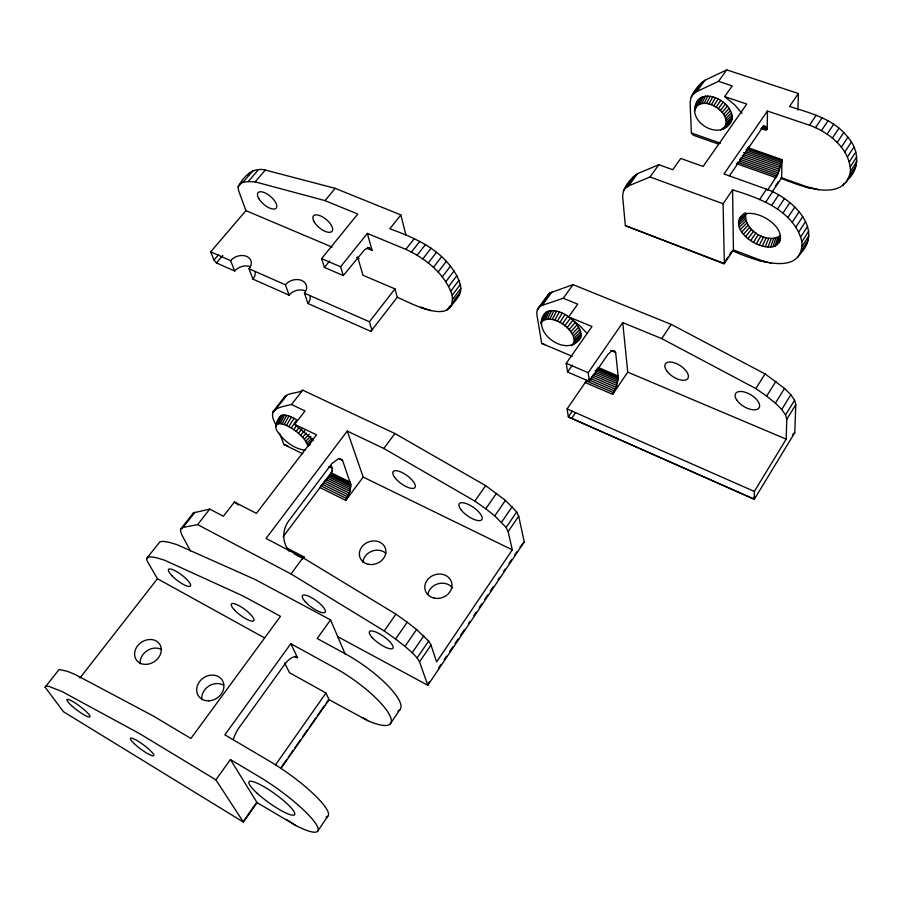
<?xml version="1.0" encoding="UTF-8"?>
<svg xmlns="http://www.w3.org/2000/svg" width="902" height="902" viewBox="0 0 902 902"><rect width="100%" height="100%" fill="white"/><g stroke="black" fill="none" stroke-linecap="round" stroke-linejoin="round"><path stroke-width="1.35" d="M544.966 344.767L541.696 343.369L536.949 315.046C536.059 310.976 538.201 306.488 542.339 305.304L563.265 298.246L577.697 304.166L568.677 316.873L591.983 326.524L566.253 363.314L567.561 372.03L589.344 381.399L588.183 372.695L622.73 322.612L661.707 338.588L755.82 388.57L766.666 396.113L775.382 403.149L781.73 409.474L785.552 414.931L786.758 419.385L786.194 439.161L754.343 491.432L754.331 499.257L568.339 416.916L567.099 408.933L586.807 380.216M760.984 128.501L766.069 130.238L767.252 129.087L767.433 111.025L809.477 125.209C829.118 132.335 850.022 148.683 850.473 171.29C844.486 204.359 798.766 185.271 780.681 178.213L781.639 177.829L807.11 186.849L818.712 189.736M767.579 190.232L777.671 174.571L781.887 160.962L747.07 148.796L748.119 147.748L782 159.575L781.639 177.829L772.247 191.867M797.898 110.067L798.405 93.526L726.741 69.871L704.879 80.278C697.832 85.543 690.785 93.729 690.109 102.828L691.372 132.977L693.604 135.345L718.702 144.151M572.274 411.188L568.339 416.916L754.331 499.257L794.775 432.701L795.789 404.66L794.606 400.195L790.828 394.726L784.526 388.412L765.065 373.902L671.246 324.404L573.018 284.637L549.713 293.049L538.37 307.977M613.597 392.686L586.368 380.971L585.206 382.527L612.661 394.354L616.709 385.413L618.287 377.205L615.638 352.434L614.161 350.607L611.804 350.867L607.79 354.565L589.344 381.399M694.54 111.453C694.653 82.883 734.16 99.671 732.131 119.256C724.836 139.427 696.694 128.614 694.54 111.453L696.908 105.151M357.609 256.969L362.987 275.279L394.975 288.888L397.23 297.164C408.144 301.911 455.803 328.125 452.184 295.304C445.227 273.802 425.733 258.547 405.844 249.38L367.339 233.426L340.595 266.767L343.312 275.561L364.836 249.471L368.106 248.129L369.989 248.4L372.109 250.418L367.339 233.426M781.887 160.962L782 159.575M449.579 308.112C454.382 301.099 463.278 294.244 460.234 284.637C458.543 277.782 454.732 271.705 450.448 266.18C435.452 246.787 412.225 236.843 389.833 228.792L400.849 214.935L335.161 188.338L265.312 170.05C252.695 166.802 243.484 176.679 238.083 186.849L238.568 190.423L245.919 210.64L332.083 247.092M723.832 128.456C734.262 114.419 705.217 94.09 695.104 108.026M741.658 215.657C755.899 205.577 793.974 231.397 775.213 245.964C759.709 252.526 724.565 227.856 744.883 213.267M283.115 536.735L320.018 487.61L345.804 500.441L349.942 491.353L350.855 484.701L342.557 460.358L340.144 458.859L338.036 459.028L331.846 463.605L288.877 520.657C282.1 529.79 281.999 541.944 289.012 551.167M778.527 243.63L780.568 235.535C767.23 244.814 742.898 229.66 745.931 213.537L739.223 218.645M732.289 250.576C748.57 258.378 803.626 279.597 801.889 241.713C794.369 210.628 759.653 198.113 732.571 189.871L723.088 203.751L724.351 263.519L723.528 263.677L625.334 225.635L622.628 196.399C622.932 187.244 630.329 178.855 637.443 173.725L658.843 164.683L672.745 169.723L680.751 158.448L703.098 166.464L746.766 104.057L724.656 96.593L732.244 85.915L718.533 81.338L696.716 91.587L692.409 94.981M276.429 425.744C267.251 409.677 274.997 408.234 291.504 404.491L305.034 410.94L294.661 424.323L316.501 434.843L256.405 513.362L234.419 502.031L223.403 516.237L209.749 509.111L193.445 512.866L180.671 529.113L180.445 530.647L181.866 534.909L190.457 550.975M800.119 253.913C824.924 228.285 790.456 197.425 766.531 189.195L724.002 173.951L767.433 111.025M192.306 515.538L193.445 512.866M848.173 179.318C860.418 167.749 858.524 148.965 847.857 137.239C833.843 118.951 810.391 113.032 789.566 106.459L798.405 93.526M540.963 323.874C542.745 294.559 586.232 320.943 580.212 338.397C567.617 358.139 531.289 333.278 544.289 314.539M305.056 450.188C293.488 448.858 283.499 440.39 277.083 431.055C273.656 425.924 277.647 418.979 281.413 415.371C286.87 414.097 292.147 417.322 296.769 419.813L291.256 427.999C286.96 425.947 280.071 421.008 275.877 425.361M279.688 416.983L275.64 426.466M572.635 344.936C580.741 332.049 551.054 311.19 541.234 322.397M779.632 242.04L780.58 238.083M283.431 399.541C285.382 391.682 297.412 394.208 302.711 390.16L394.884 433.524L485.637 485.626L505.447 500.362L516.677 511.93L518.695 516.147L524.254 541.978L427.819 685.283L337.438 636.496M777.05 244.949L779.26 236.707M697.539 101.34L694.653 109.661M775.213 245.964L777.648 237.609M332.466 471.126L320.018 487.61C323.863 480.214 335.07 474.824 331.214 465.319M773.059 246.652L775.743 238.229M770.646 247.013L773.612 238.556M695.904 106.583L698.43 99.739M697.032 105.365L699.681 98.386M767.997 247.035L771.278 238.59M541.876 321.146L545.011 313.141M698.464 104.406L701.271 97.315M542.88 320.154L546.116 312.024M544.21 319.421L547.604 311.201M700.178 103.73L703.165 96.548M765.189 246.72L768.797 238.32M545.857 318.992L549.431 310.716M702.117 103.335L705.319 96.108M547.773 318.857L551.562 310.559M276.474 424.504L280.364 416.025M277.421 423.929L281.413 415.371M704.248 103.256L707.687 96.007M762.28 246.077L766.215 237.756M278.695 423.647L282.833 415.044M549.927 319.037L553.941 310.739M280.274 423.658L284.581 415.044M706.525 103.482L710.212 96.255M552.25 319.522L556.523 311.269M759.304 245.118L763.599 236.922M282.112 423.974L286.633 415.382M248.118 175.202L249.606 172.474M708.893 104.012L712.828 96.83M546.883 296.668L547.999 294.638M284.186 424.583L288.922 416.047M554.707 320.3L559.251 312.115M633.272 176.848L623.305 191.089M729.402 175.913L761.48 129.02C762.709 126.291 767.23 124.938 767.252 129.087L761.829 127.678M756.338 243.856L760.984 235.817M286.43 425.473L291.414 417.017M711.295 104.835L715.5 97.732M557.244 321.36L562.059 313.287M753.305 498.637L754.748 496.258M785.552 414.931L794.606 400.195M786.758 419.385L795.789 404.66M781.73 409.474L790.828 394.726M748.119 147.748L749.066 146.225M775.382 403.149L784.526 388.412M766.666 396.113L775.855 381.399M288.809 426.612L294.052 418.28M755.82 388.57L765.065 373.902M753.441 242.322L758.413 234.464M713.685 105.929L718.15 98.949M559.792 322.668L564.889 314.73M802.171 246.156L808.947 235.659M850.473 171.29L856.9 161.334M842.671 185.417L844.08 183.23M801.574 250.249L808.327 239.774M849.752 175.507L856.156 165.573M797.853 257.07L806.862 243.45M845.794 182.644L854.566 169.407M801.889 241.713L808.677 231.194M850.338 166.735L856.787 156.768M798.687 232.13L805.531 221.599M847.474 157.027L853.957 147.049M800.717 237L807.538 226.47M849.334 161.943L855.795 151.976M795.823 227.191L802.69 216.66M844.779 152.077L851.285 142.099M792.193 222.309L799.093 211.778M841.329 147.218L847.857 137.239M787.874 217.585L794.786 207.054M837.169 142.527L843.72 132.56M782.947 213.109L789.881 202.589M832.399 138.13L838.973 128.174M777.524 208.993L784.492 198.496M827.134 134.127L833.73 124.172M771.729 205.329L778.708 194.843M821.474 130.587L828.081 120.654M723.528 263.677L727.903 257.126M729.368 254.939L731.556 251.669M775.28 186.297L778.37 181.685M732.571 189.871L733.427 249.944L724.351 263.519L625.334 225.635M765.685 202.183L772.676 191.72M815.543 127.588L822.162 117.677M759.518 199.635L766.531 189.195M809.477 125.209L816.107 115.321M427.503 684.449L429.318 681.743M438.699 667.807L441.044 664.334M444.167 659.689L446.513 656.205M449.636 651.56L452.77 646.914M455.115 643.43L458.239 638.796M460.584 635.312L464.485 629.506M468.397 623.699L469.953 621.377M473.866 615.581L476.211 612.097M479.334 607.452L481.679 603.968M484.802 599.323L487.937 594.689M490.282 591.205L493.405 586.559M498.096 579.591L499.652 577.269M503.564 571.462L505.12 569.151M509.032 563.344L511.378 559.86M514.501 555.215L516.846 551.731M519.969 547.097L524.254 541.978M661.707 338.588L671.246 324.404M512.291 549.848L436.636 661.899L430.987 645.054L428.619 641.074L416.589 629.495L407.219 622.2L395.944 614.161L302.982 557.74L266.034 538.471L347.259 431.055L383.824 448.474L474.847 501.095L485.761 508.796L494.758 515.888L506.09 527.467L508.142 531.65L512.291 549.848L363.179 477.079L347.259 431.055M317.515 831.418L327.753 816.287M390.205 723.956L399.823 709.75M427.762 684.066L427.819 685.283L419.543 661.888L430.987 645.054M508.142 531.65L518.695 516.147M612.661 394.354L627.758 372.154L622.73 322.612M419.543 661.888L417.119 657.93L428.619 641.074M506.09 527.467L516.677 511.93M571.676 418.235L575.6 412.507M417.119 657.93L412.225 652.71L423.782 635.842M501.591 522.168L512.223 506.62M412.225 652.71L404.975 646.351L416.589 629.495M494.758 515.888L505.447 500.362M562.296 324.201L567.662 316.422M716.008 107.27L720.721 100.426M404.975 646.351L395.561 639.033L407.219 622.2M485.761 508.796L496.495 493.293M750.667 240.552L755.966 232.908M304.448 293.173L308.01 303.534L370.857 331.384L371.861 329.929L369.425 321.766L304.448 293.173A12.019 9.144 -18.7 0 0 301.775 280.511A12.019 9.144 -18.7 0 0 285.393 284.784L249.031 268.762A11.827 8.817 -20 0 0 246.72 256.439A11.827 8.817 -20 0 0 230.608 260.644L210.718 251.85L245.919 210.64M180.671 529.113L183.005 527.433L197.628 524.614L290.996 573.943L384.229 630.949L395.944 614.161M474.847 501.095L485.637 485.626M567.561 372.03L572.398 365.096M244.002 820.493L256.382 802.803M281.819 766.486L286.656 759.574M288.268 757.274L293.105 750.363M294.717 748.062L300.366 739.99M302.779 736.539L307.627 729.628M309.239 727.328L315.689 718.105M317.301 715.805L324.562 705.443M326.174 703.132L328.587 699.681M243.427 822.117L257.07 802.622L230.427 759.552L215.882 779.824L243.427 822.117L63.512 711.768L45.1 687.177L59.16 669.453L67.695 671.404L75.125 674.493L153.114 715.906L190.897 738.467L280.488 616.314L243.044 595.974L164.626 560.221L156.959 557.876L151.322 556.827L147.838 557.109L146.53 558.676L147.432 561.484L157.444 578.734L264.545 637.906M280.872 768.617L329.117 699.704L325.983 693.018L289.463 672.655L284.604 662.891M275.527 764.84L325.983 693.018M146.53 558.676L159.97 541.73L163.51 541.38L169.17 542.339L176.871 544.594L255.334 579.591L330.549 619.899L317.2 638.526L345.184 653.747A54.447 14.567 35.5 0 1 389.867 687.798A54.447 14.567 35.5 0 1 397.906 710.923M624.545 188.913L628.705 185.835L650.038 176.972L658.843 164.683M718.533 81.338L726.741 69.871M563.265 298.246L573.018 284.637M291.256 427.999L293.714 429.589L296.611 425.575M537.265 309.972L546.071 297.773M540.072 306.398L549.713 293.049M691.056 97.292L699.185 86.028M626.36 187.154L635.087 175.067M694.303 93.064L702.455 81.778M542.339 305.304L552.001 291.91M628.705 185.835L637.443 173.725M696.716 91.587L704.879 80.278M329.117 699.704L367.712 720.653A54.684 14.139 35.5 0 0 388.266 712.681A54.684 14.139 35.5 0 0 335.093 668.055L290.827 643.712L224.869 734.837L269.472 761.141A56.206 11.241 35.7 0 1 315.745 796.139A56.206 11.241 35.7 0 1 326.073 817.043M302.35 559.195L304.008 556.94L286.723 547.942M290.996 573.943L302.982 557.74M383.824 448.474L394.884 433.524M564.697 325.926L570.323 318.338M345.804 500.441L363.179 477.079M718.195 108.826L723.156 102.163M452.725 299.238L460.753 288.595M447.031 309.916L450.211 305.71M452.454 302.722L460.46 292.101M450.831 291.019L458.915 280.33M452.184 295.304L460.234 284.637M459.377 295.101L454.969 299.385M748.062 238.579L753.666 231.171M448.7 286.453L456.818 275.753M445.825 281.706L453.977 271.006M442.273 276.88L450.448 266.18M438.09 272.077L446.298 261.377M433.4 267.409L441.619 256.72M293.714 429.589L296.149 431.348L299.171 427.424M428.27 262.978L436.523 252.289M422.835 258.874L431.111 248.197M370.857 331.384L397.286 297.232M369.425 321.766L394.975 288.888M79.94 678L157.444 578.734M417.198 255.187L425.496 244.532M197.628 524.614L209.749 509.111M291.504 404.491L302.711 390.16M411.492 251.996L419.802 241.375M272.889 411.763L284.987 396.384M182.136 528.482L194.945 512.235M273.283 412.451L286.644 395.493M405.844 249.38L414.165 238.782M566.941 327.798L572.804 320.413M720.224 110.574L725.388 104.091M343.312 275.561L324.427 267.443L329.681 260.926M324.427 267.443L321.597 258.637L357.767 214.045L325.013 200.616L255.176 181.866L248.151 181.618L242.909 182.384L239.537 184.155M310.299 444.438L308.213 446.208L304.38 439.184L298.472 433.219L302.407 428.45M745.683 236.437L751.58 229.277M325.013 200.616L335.161 188.338M210.718 251.85L214.011 260.047L216.424 262.933L222.76 255.446M214.011 260.047L218.476 254.781M568.982 329.771L575.059 322.6M45.1 687.177L46.002 686.118L49.136 686.467L61.855 691.451L139.742 733.732L215.882 779.824M722.017 112.457L727.384 106.177M255.176 181.866L265.312 170.05M242.909 182.384L253.011 170.67M248.151 181.618L258.276 169.847M238.083 186.849L242.638 181.561M300.659 435.192L304.741 430.558M743.575 234.17L749.72 227.27M570.763 331.812L577.032 324.867M723.551 114.441L729.075 108.387M302.756 558.293L304.008 556.94M302.644 437.188L306.488 433.084M572.251 333.864L578.678 327.155M741.794 231.825L748.153 225.196M724.791 116.482L730.451 110.642M304.38 439.184L309.318 434.212M573.413 335.894L579.952 329.399M725.704 118.523L731.454 112.908M740.362 229.446L746.89 223.087M305.834 441.134L310.874 436.297M574.213 337.833L580.832 331.553M792.407 434.922L794.775 432.701M726.279 120.53L732.074 115.14M306.973 442.972L312.103 438.293M574.653 339.648L581.305 333.571M739.302 227.078L745.965 221.001M726.493 122.446L732.3 117.271M574.698 341.306L581.35 335.42M307.774 444.675L312.949 440.131M574.382 342.749L580.989 337.032M571.259 345.624L579.039 339.468M726.347 124.239L732.131 119.256M738.648 224.767L745.402 218.949M573.683 343.978L580.212 338.397M720.642 130.023L723.731 127.43M725.839 125.852L731.567 121.06M722.367 129.381L729.323 123.946M724.994 127.272L730.631 122.638M738.422 222.569L745.199 216.999M738.603 220.505L745.379 215.183M740.249 217.021L745.74 212.917M743.451 214.586L745.526 213.041M765.144 261.636L759.236 259.697L758.018 260.306L770.951 262.956M807.11 186.849L806.084 187.21L812.375 188.439M763.081 127.002L767.016 128.163L763.193 126.855M290.827 643.712L297.536 657.671L294.774 656.769A17.871 7.34 -60.9 0 0 285.517 663.297L238.275 728.805A18.367 7.554 -59.7 0 0 233.415 739.29M431.009 310.671L420.659 307.232L425.428 309.048M279.485 433.298L284.062 444.618L287.828 445.87M763.272 127.734L767.252 129.087M763.802 125.885L766.362 126.754M762.912 126.043L766.745 127.351M745.943 149.98L781.673 162.484M746.044 151.739L781.357 164.108M691.372 132.977L720.45 143.17M743.485 152.675L780.94 165.821M743.519 154.614L780.433 167.58M742.211 156.125L779.835 169.362M740.948 157.67L779.17 171.143M739.674 159.203L778.449 172.891M739.798 161.187L777.671 174.571M737.374 162.202L776.859 176.172M736.348 163.6L776.013 177.66M650.038 176.972L723.088 203.751M733.427 249.944L759.236 259.697M367.486 247.351L369.989 248.4M367.125 248.321L372.109 250.418M610.71 350.371L615.638 352.434M618.287 377.205L597.349 368.411L598.319 367.509L618.186 376.01M356.527 257.42L359.097 258.513M627.758 372.154L786.194 439.161M541.696 343.369L572.184 356.324M596.369 369.313L618.22 378.615M595.252 370.463L618.017 380.17M595.286 372.278L617.701 381.839M594.08 373.687L617.261 383.598M321.597 258.637L340.595 266.767M566.253 363.314L588.183 372.695M592.749 375.164L616.709 385.413M591.475 376.732L616.055 387.262M590.133 378.31L615.311 389.112M588.882 379.922L614.487 390.927M567.099 408.933L754.343 491.432M216.424 262.933L234.678 271.028A11.737 8.794 -20 0 1 250.632 266.845M249.031 268.762L252.966 279.135L289.091 295.146A11.918 9.11 -18.7 0 1 305.316 290.895M331.011 473.798L350.698 483.359M338.87 458.566L342.557 460.358M284.062 444.618L302.779 453.796M328.982 466.627L332.725 468.465M330.335 474.599L350.855 484.701M329.455 475.658L350.855 486.201M328.475 476.865L350.698 487.824M327.392 478.195L350.393 489.549M331.699 472.998L350.359 482.232M326.242 479.65L349.942 491.353M325.024 481.172L349.345 493.202M323.784 482.762L348.623 495.063M322.521 484.374L347.789 496.912M321.259 485.998L346.842 498.716M294.187 553.817L301.539 557.662M230.427 759.552L258.705 776.408A56.465 10.756 35.8 0 1 314.279 821.542A56.465 10.756 35.8 0 1 295.935 825.601L257.07 802.622M295.157 656.352L297.536 657.671M363.078 717.789L367.712 720.653M286.486 819.523L295.935 825.601M384.229 630.949L395.561 639.033M234.419 502.031L238.421 505.019M294.661 424.323L313.355 440.075M568.677 316.873L579.817 325.814L587.337 333.616M724.656 96.593L734.69 104.858L742.008 113.302M296.149 431.348L298.472 433.219M330.549 619.899L345.24 654.164M230.608 260.644L234.678 271.028M285.393 284.784L289.091 295.146M400.849 214.935L406.013 235.321M362.818 562.228A13.395 11.489 -21.2 0 1 371.816 551.212A13.395 11.489 -21.2 0 1 385.876 553.343M427.852 594.519A13.631 11.963 -18.2 0 1 438.383 583.684A13.631 11.963 -18.2 0 1 452.59 588.048M140.193 663.838A13.925 11.579 -34.5 0 1 146.981 650.782A13.925 11.579 -34.5 0 1 161.571 649.598M201.834 699.76A14.15 12.098 -34.6 0 1 208.486 686.287A14.15 12.098 -34.6 0 1 223.425 685.114M255.108 272.1A11.737 8.794 -20 0 1 252.966 279.135M310.029 296.307A11.918 9.11 -18.7 0 1 308.01 303.534M372.267 637.646A14.364 4.194 35.4 0 0 392.55 648.538A14.364 4.194 35.4 0 0 378.795 633.452A14.364 4.194 35.4 0 0 372.267 637.646M395.504 478.41A13.507 4.972 36 0 0 414.728 487.768A13.507 4.972 36 0 0 401.931 472.479A13.507 4.972 36 0 0 395.504 478.41M461.429 510.295A13.789 5.153 35.1 0 0 481.42 520.026A13.789 5.153 35.1 0 0 468.815 504.646A13.789 5.153 35.1 0 0 461.429 510.295M305.462 601.938A14.049 4.025 36.1 0 0 324.945 612.402A14.049 4.025 36.1 0 0 310.998 597.361A14.049 4.025 36.1 0 0 305.462 601.938M368.287 564.257A13.519 11.546 -21.1 0 0 385.65 549.284A13.519 11.546 -21.1 0 0 363.912 544.695A13.519 11.546 -21.1 0 0 368.287 564.257M434.245 598.116A13.755 12.019 -18.2 0 0 451.676 582.703A13.755 12.019 -18.2 0 0 429.251 577.889A13.755 12.019 -18.2 0 0 434.245 598.116M257.194 793.286A28.12 5.356 35.8 0 0 294.526 814.765A28.12 5.356 35.8 0 0 263.734 786.578A28.12 5.356 35.8 0 0 257.194 793.286M145.944 664.391A14.049 11.636 -34.2 0 0 160.342 645.437A14.049 11.636 -34.2 0 0 137.499 645.99A14.049 11.636 -34.2 0 0 145.944 664.391M208.565 700.831A14.274 12.166 -34.3 0 0 222.884 681.292A14.274 12.166 -34.3 0 0 199.443 681.777A14.274 12.166 -34.3 0 0 208.565 700.831M134.59 744.015A14.59 2.514 36.6 0 0 153.768 755.752A14.59 2.514 36.6 0 0 138.051 741.173A14.59 2.514 36.6 0 0 134.59 744.015M71.483 705.544A14.308 2.402 37 0 0 89.907 716.808A14.308 2.402 37 0 0 74.043 702.252A14.308 2.402 37 0 0 71.483 705.544M234.745 610.316A13.992 3.653 36.6 0 0 253.744 620.79A13.992 3.653 36.6 0 0 239.346 605.862A13.992 3.653 36.6 0 0 234.745 610.316M172.169 575.961A13.733 3.507 37.2 0 0 190.435 586.029A13.733 3.507 37.2 0 0 175.89 571.158A13.733 3.507 37.2 0 0 172.169 575.961M666.601 370.677A13.383 6.596 32.8 0 0 687.042 379.291A13.383 6.596 32.8 0 0 676.229 363.517A13.383 6.596 32.8 0 0 666.601 370.677M736.72 399.992A13.722 6.81 31.2 0 0 757.951 408.944A13.722 6.81 31.2 0 0 747.42 393.058A13.722 6.81 31.2 0 0 736.72 399.992M314.076 221.678A12.076 5.389 39.6 0 0 331.26 231.949A12.076 5.389 39.6 0 0 322.995 217.168A12.076 5.389 39.6 0 0 314.076 221.678M258.818 198.609A11.929 5.186 40.4 0 0 275.584 208.644A11.929 5.186 40.4 0 0 267.003 193.93A11.929 5.186 40.4 0 0 258.818 198.609"/></g></svg>
